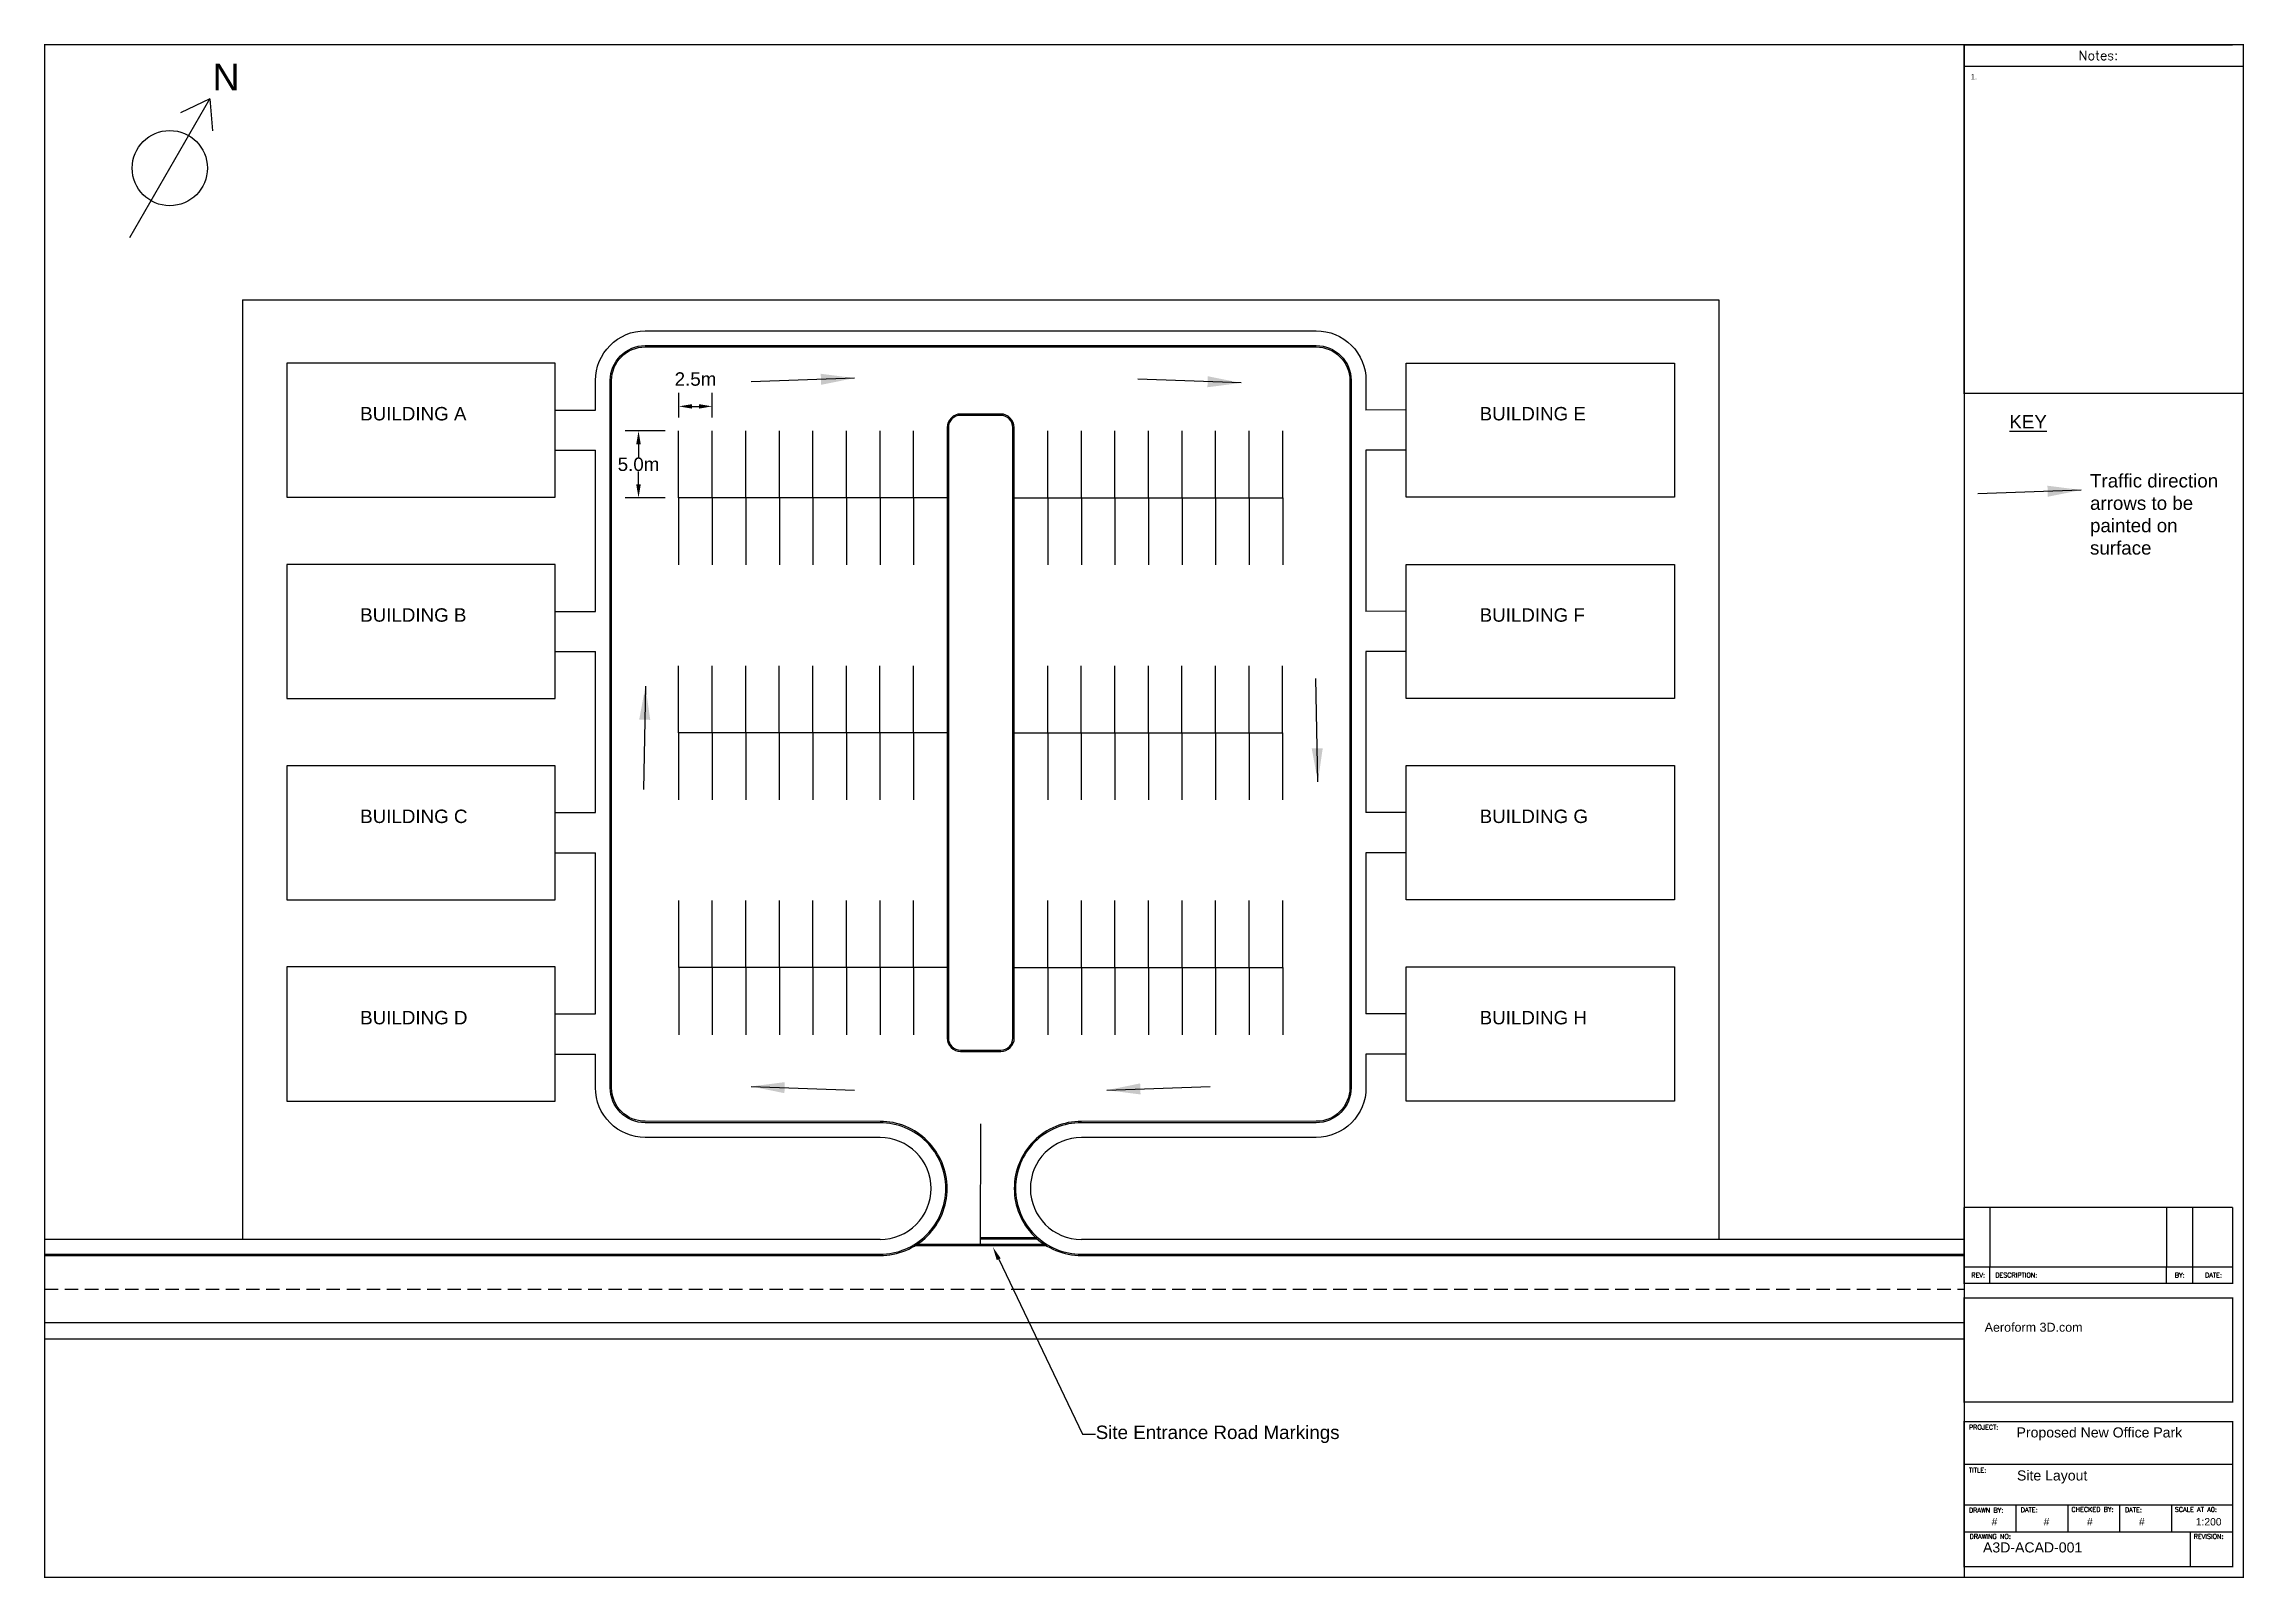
# Paper-space layout 'Markings' of a CAD drawing. Header units: metres, sheet in millimetres. Extents: x 0 to 819, y 0 to 571.
# The model-space entities are those that its viewports show. They can reach past a viewport. Long polylines and large blocks are cut down to what shows.
import ezdxf
from ezdxf import colors
from ezdxf.entities.mleader import LeaderData, LeaderLine
from ezdxf.math import Vec2, Vec3

# ---------------------------------------------------------------- set-up
doc = ezdxf.new("R2010")
doc.units = ezdxf.units.M
doc.header["$MEASUREMENT"] = 0
doc.header["$PDMODE"] = 34
doc.header["$PDSIZE"] = 2
doc.linetypes.add('DASHED2', pattern=[0.375, 0.25, -0.125])
for name, color, linetype in [('BuildingOutline', 160, 'Continuous'), ('North', 7, 'Continuous'), ('Notes', 7, 'Continuous'), ('ParkingSpace', 252, 'Continuous'), ('RoadMarkings', 252, 'Continuous'), ('SiteBoundary', 10, 'Continuous'), ('Walkway', 96, 'Continuous'), ('YS-TEXT-LARGE', 250, 'Continuous'), ('YS-TEXT-MEDIUM', 6, 'Continuous'), ('YS-TEXT-SMALL', 2, 'Continuous'), ('YS-TITLEBLOCK-BORDERS', 154, 'Continuous'), ('YS-TITLEBLOCK-TEXT-NONEDITABLE', 154, 'Continuous')]:
    doc.layers.add(name, color=color, linetype=linetype)
doc.styles.add('ROMANS', font='romans.shx')
doc.styles.get("Standard").update_dxf_attribs({"font": 'arial.ttf'})
doc.styles.add('YS TEXT', font='arial.ttf')
doc.dimstyles.new('A3D', dxfattribs={"dimtxt": 5, "dimasz": 5, "dimexe": 5, "dimexo": 5, "dimgap": 0.09, "dimtad": 0, "dimtih": 1, "dimtoh": 1, "dimdec": 1, "dimzin": 0, "dimdsep": 46, "dimtxsty": 'Standard', "dimcen": 0.09, "dimdle": 5, "dimadec": 0, "dimazin": 0, "dimtfac": 1, "dimtdec": 1, "dimtofl": 0, "dimtmove": 2, "dimatfit": 3, "dimfxl": 1, "dimtolj": 1, "dimtzin": 0, "dimarcsym": 0})
doc.dimstyles.new('BuildingStyle', dxfattribs={"dimtxt": 2.5, "dimasz": 2.5, "dimexe": 2.5, "dimexo": 0.0625, "dimgap": 2.5, "dimtad": 0, "dimtih": 1, "dimtoh": 1, "dimdec": 0, "dimzin": 0, "dimdsep": 46, "dimtxsty": 'Standard', "dimcen": 0.09, "dimadec": 0, "dimazin": 0, "dimtfac": 1, "dimtdec": 0, "dimtofl": 0, "dimtmove": 2, "dimatfit": 3, "dimfxl": 1, "dimtolj": 1, "dimtzin": 0, "dimarcsym": 0})

# ---------------------------------------------------------------- blocks, each defined once
blk = doc.blocks.new('*D568')
at = {"color": 0, "lineweight": -2, "transparency": 16777216}
for p, q in [((236.18, 432.15), (236.18, 441.25)), ((241.18, 436.25), (243.68, 436.25)), ((248.68, 432.15), (248.68, 441.25))]:
    blk.add_line(p, q, dxfattribs=at)
at = {"color": 0, "transparency": 16777216}
for points in [[(241.18, 437.08), (241.18, 435.41), (236.18, 436.25)], [(243.68, 437.08), (243.68, 435.41), (248.68, 436.25)]]:
    blk.add_solid(points, dxfattribs=at)
at = {"layer": 'Defpoints', "color": 0, "transparency": 16777216}
for p in [(248.68, 436.25), (236.18, 427.15), (248.68, 427.15)]:
    blk.add_point(p, dxfattribs=at)
at = {"color": 0, "transparency": 16777216, "insert": (242.43, 446.4), "char_height": 5, "attachment_point": 5}
blk.add_mtext('\\A1;2.5m', dxfattribs=at)
blk = doc.blocks.new('*D569')
at = {"color": 0, "lineweight": -2, "transparency": 16777216}
for p, q in [((231.18, 427.15), (216.21, 427.15)), ((221.21, 422.15), (221.21, 417.29)), ((221.21, 407.15), (221.21, 412.01)), ((231.18, 402.15), (216.21, 402.15))]:
    blk.add_line(p, q, dxfattribs=at)
at = {"color": 0, "transparency": 16777216}
for points in [[(220.37, 422.15), (222.04, 422.15), (221.21, 427.15)], [(220.37, 407.15), (222.04, 407.15), (221.21, 402.15)]]:
    blk.add_solid(points, dxfattribs=at)
at = {"layer": 'Defpoints', "color": 0, "transparency": 16777216}
for p in [(236.18, 427.15), (221.21, 402.15), (236.18, 402.15)]:
    blk.add_point(p, dxfattribs=at)
at = {"color": 0, "transparency": 16777216, "insert": (221.21, 414.65), "char_height": 5, "attachment_point": 5}
blk.add_mtext('\\A1;5.0m', dxfattribs=at)
blk = doc.blocks.new('ParkingSpaces')
at = {"layer": 'ParkingSpace'}
for points in [[(0, 5), (0, 10)], [(2.5, 5), (2.5, 10)], [(5, 5), (5, 10)], [(7.5, 5), (7.5, 10)], [(10, 5), (10, 10)], [(12.5, 5), (12.5, 10)], [(15, 5), (15, 10)], [(17.5, 5), (17.5, 10)], [(20, 5), (0, 5)], [(0, 5), (0, 0)], [(2.5, 5), (2.5, 0)], [(5, 5), (5, 0)], [(7.5, 5), (7.5, 0)], [(10, 5), (10, 0)], [(12.5, 5), (12.5, 0)], [(15, 5), (15, 0)], [(17.5, 5), (17.5, 0)]]:
    blk.add_lwpolyline(points, dxfattribs=at)

msp = doc.modelspace()

# ---------------------------------------------------------------- linework, layer by layer
for p, q in [((100441.9, 50255.13), (100054.13, 50031.25)), ((100041.14, 50023.75), (99558.1, 49744.87))]:
    msp.add_line(p, q)
for points in [[(100054.68, 50030.3), (100442.48, 50254.2)], [(100054.73, 50030.21), (100442.53, 50254.11)], [(99561.35, 49739.58), (100445.15, 50249.85)], [(99561.98, 49738.56), (100445.78, 50248.83)], [(99558.68, 49743.93), (100041.69, 50022.8)], [(99558.73, 49743.85), (100041.74, 50022.71)]]:
    msp.add_lwpolyline(points)
at = {"linetype": 'DASHED2', "ltscale": 100}
msp.add_lwpolyline([(99560.04, 49741.71), (100443.84, 50251.98)], dxfattribs=at)
at = {"layer": 'BuildingOutline'}
for points in [[(100064.75, 50101.24), (100047.43, 50091.24), (100042.43, 50099.9), (100059.75, 50109.9)], [(100072.25, 50088.25), (100054.93, 50078.25), (100049.93, 50086.91), (100067.25, 50096.91)], [(100079.75, 50075.26), (100062.43, 50065.26), (100057.43, 50073.92), (100074.75, 50083.92)], [(100087.25, 50062.27), (100069.93, 50052.27), (100064.93, 50060.93), (100082.25, 50070.93)], [(99975.21, 50049.54), (99992.53, 50059.54), (99987.53, 50068.2), (99970.21, 50058.2)], [(99982.71, 50036.55), (100000.03, 50046.55), (99995.03, 50055.21), (99977.71, 50045.21)], [(99990.21, 50023.56), (100007.53, 50033.56), (100002.53, 50042.22), (99985.21, 50032.22)], [(99997.71, 50010.57), (100015.03, 50020.57), (100010.03, 50029.23), (99992.71, 50019.23)]]:
    msp.add_lwpolyline(points, close=True, dxfattribs=at)
at = {"layer": 'ParkingSpace'}
msp.add_lwpolyline([(100047.84, 50027.13), (100043.33, 50034.95)], dxfattribs=at)
at = {"layer": 'ParkingSpace', "linetype": 'DASHED2', "ltscale": 1.2, "const_width": 0.2}
for points in [[(100043.67, 50024.72), (100052.02, 50029.55)], [(100047.59, 50027.57), (100051.2, 50029.65)]]:
    msp.add_lwpolyline(points, dxfattribs=at)
at = {"layer": 'SiteBoundary'}
for points in [[(99965, 50060.62), (100060.26, 50115.62)], [(100060.26, 50115.62), (100095.26, 50055)], [(99965, 50060.62), (100000, 50000)]]:
    msp.add_lwpolyline(points, dxfattribs=at)
at = {"layer": 'Walkway'}
for points in [[(99991.88, 50066.67), (99990.78, 50068.58, -0.414214), (99992.13, 50073.63), (100035.43, 50098.63, -0.414214), (100040.49, 50097.28), (100041.59, 50095.37)], [(100041.69, 50022.8, 0.414214), (100043.48, 50029.49, 0.414214), (100036.79, 50031.28), (100021.63, 50022.53, -0.414214), (100018.08, 50023.49), (99991.73, 50069.13, -0.414214), (99992.68, 50072.68), (100035.98, 50097.68, -0.414214), (100039.53, 50096.73), (100065.88, 50051.09, -0.414214), (100064.93, 50047.53), (100049.78, 50038.78, 0.414214), (100047.98, 50032.09, 0.414214), (100054.68, 50030.3)], [(100041.74, 50022.71), (100041.74, 50022.71, 0.414214), (100043.57, 50029.54), (100043.57, 50029.54, 0.414214), (100036.74, 50031.37), (100021.58, 50022.62, -0.414214), (100018.17, 50023.54), (99991.82, 50069.18, -0.414214), (99992.73, 50072.59), (100036.03, 50097.59, -0.414214), (100039.45, 50096.68), (100065.8, 50051.04, -0.414214), (100064.88, 50047.62), (100049.73, 50038.87, 0.414214), (100047.9, 50032.04), (100047.9, 50032.04, 0.414214), (100054.73, 50030.21)], [(100065.59, 50053.8), (100066.84, 50051.64, -0.414214), (100065.48, 50046.58), (100050.33, 50037.83, 0.414214), (100048.94, 50032.64, 0.414209), (100054.13, 50031.25)], [(100041.14, 50023.75), (100041.14, 50023.75, 0.414214), (100042.53, 50028.94, 0.414214), (100037.34, 50030.33), (100022.18, 50021.58, -0.414214), (100017.13, 50022.94), (100015.88, 50025.1)]]:
    msp.add_lwpolyline(points, format="xyb", dxfattribs=at)
for points in [[(100044.18, 50096.87), (100041.59, 50095.37)], [(100045.68, 50094.27), (100043.09, 50092.77)], [(100043.09, 50092.77), (100049.09, 50082.38)], [(100051.68, 50083.88), (100049.09, 50082.38)], [(100053.18, 50081.28), (100050.59, 50079.78)], [(100050.59, 50079.78), (100056.59, 50069.39)], [(100059.18, 50070.89), (100056.59, 50069.39)], [(100060.68, 50068.29), (100058.09, 50066.79)], [(100058.09, 50066.79), (100064.09, 50056.4)], [(99989.28, 50065.17), (99991.88, 50066.67)], [(99990.78, 50062.57), (99993.38, 50064.07)], [(99999.38, 50053.68), (99993.38, 50064.07)], [(100066.68, 50057.9), (100064.09, 50056.4)], [(100068.18, 50055.3), (100065.59, 50053.8)], [(99996.78, 50052.18), (99999.38, 50053.68)], [(99998.28, 50049.58), (100000.88, 50051.08)], [(100006.88, 50040.69), (100000.88, 50051.08)], [(100004.28, 50039.19), (100006.88, 50040.69)], [(100005.78, 50036.59), (100008.38, 50038.09)], [(100014.38, 50027.7), (100008.38, 50038.09)], [(100011.78, 50026.2), (100014.38, 50027.7)], [(100013.28, 50023.6), (100015.88, 50025.1)]]:
    msp.add_lwpolyline(points, dxfattribs=at)
for points in [[(100039.33, 50038.87), (100041.93, 50040.37, 0.414214), (100042.3, 50041.74), (100019.55, 50081.14, 0.414214), (100018.18, 50081.51), (100015.58, 50080.01, 0.414214), (100015.22, 50078.64), (100037.97, 50039.24, 0.414214)], [(100039.28, 50038.96), (100041.88, 50040.46, 0.414214), (100042.21, 50041.69), (100019.46, 50081.09, 0.414214), (100018.23, 50081.42), (100015.63, 50079.92, 0.414214), (100015.3, 50078.69), (100038.05, 50039.29, 0.414214)]]:
    msp.add_lwpolyline(points, format="xyb", close=True, dxfattribs=at)

# ---------------------------------------------------------------- block references
at = {"xscale": -1}
for p, rotation in [((100041.99, 50082.27), 29.99999999993395), ((100050.74, 50067.11), 29.99999999993395), ((100015.52, 50038.12), 210.0000000000677)]:
    msp.add_blockref('ParkingSpaces', p, dxfattribs=dict(at, rotation=rotation))
for p, rotation in [((100003.02, 50059.77), 30.00000000000242), ((100011.77, 50044.61), 30.00000000000242), ((100054.49, 50060.62), 209.9999999998687)]:
    msp.add_blockref('ParkingSpaces', p, dxfattribs=dict(rotation=rotation))

# ---------------------------------------------------------------- leaders
at = {"layer": 'RoadMarkings'}
for points in [[(100032.53, 50092.47), (100025.72, 50088.86)], [(100007.4, 50078.38), (100000.87, 50074.29)], [(100052.34, 50069.59), (100048.36, 50076.18)], [(100005.39, 50050.71), (100009.11, 50043.96)], [(100050.21, 50041.83), (100056.74, 50045.93)], [(100027.12, 50028.82), (100033.93, 50032.43)]]:
    msp.add_leader(points, dimstyle='BuildingStyle', override={"dimgap": 2.5, "dimtad": 0}, dxfattribs=at)

psp = doc.layouts.new('Markings')

# ---------------------------------------------------------------- linework, layer by layer
psp.add_line((715, 571), (715, 0))
at = {"layer": 'North'}
for points in [[(31.67, 499.14), (61.53, 550.87)], [(61.53, 550.87), (50.65, 545.66)], [(61.53, 550.87), (62.46, 538.84)]]:
    psp.add_lwpolyline(points, dxfattribs=at)
psp.add_circle((46.6, 525.01), 14.01, dxfattribs=at)
at = {"layer": 'YS-TITLEBLOCK-BORDERS', "linetype": 'Continuous'}
for p, q in [((715, 571), (815, 571)), ((715, 27), (750.76, 27))]:
    psp.add_line(p, q, dxfattribs=at)
at = {"layer": 'YS-TITLEBLOCK-BORDERS', "color": 7, "linetype": 'Continuous'}
for p, q in [((715, 563), (819, 563)), ((724.61, 109.59), (724.61, 115.59)), ((790.42, 109.59), (790.42, 115.59)), ((800.14, 109.59), (800.14, 115.59)), ((715, 109.59), (815, 109.59)), ((815, 42), (715, 42)), ((715, 27), (815, 27)), ((734.31, 27), (734.31, 17)), ((753.62, 27), (753.62, 17)), ((772.93, 27), (772.93, 17)), ((792.25, 27), (792.25, 17)), ((715, 17), (815, 17)), ((799.18, 17), (799.18, 4))]:
    psp.add_line(p, q, dxfattribs=at)
at = {"layer": 'YS-TITLEBLOCK-BORDERS', "color": 7, "linetype": 'Continuous', "const_width": 0.5}
for points in [[(0, 571), (819, 571), (819, 0), (0, 0)], [(715, 571), (819, 571), (819, 441.1), (715, 441.1)], [(715, 104.07), (815, 104.07), (815, 65.32), (715, 65.32)]]:
    psp.add_lwpolyline(points, close=True, dxfattribs=at)
for points in [[(715, 115.59), (715, 137.89)], [(715, 137.89), (815, 137.89)], [(724.61, 115.59), (724.61, 137.89)], [(790.42, 115.59), (790.42, 137.89)], [(800.14, 115.59), (800.14, 137.89)], [(815, 115.59), (815, 137.89)], [(715, 115.59), (715, 109.59), (815, 109.59), (815, 115.59), (715, 115.59)], [(815, 4), (815, 58), (715, 58), (715, 4), (815, 4)]]:
    psp.add_lwpolyline(points, dxfattribs=at)

# ---------------------------------------------------------------- texts
at = {"layer": 'North', "insert": (62.51, 563.93), "char_height": 10, "attachment_point": 1}
psp.add_mtext_dynamic_manual_height_columns('N', width=43.0704, gutter_width=1, heights=[0], dxfattribs=at)
at = {"layer": 'Notes', "char_height": 5, "attachment_point": 1}
for s, width, insert in [('BUILDING A', 74.7562, (117.53, 436.02)), ('BUILDING E', 74.7562, (534.53, 436.02)), ('{\\LKEY}', 74.7562, (731.84, 433.02)), ('Traffic direction arrows to be painted on surface', 54.6322, (761.89, 411.03)), ('BUILDING B', 74.7562, (117.53, 361.02)), ('BUILDING F', 74.7562, (534.53, 361.02)), ('BUILDING C', 74.7562, (117.53, 286.02)), ('BUILDING G', 74.7562, (534.53, 286.02)), ('BUILDING D', 74.7562, (117.53, 211.02)), ('BUILDING H', 74.7562, (534.53, 211.02))]:
    psp.add_mtext_dynamic_manual_height_columns(s, width=width, gutter_width=1, heights=[0], dxfattribs=dict(at, insert=insert))
at = {"layer": 'YS-TEXT-LARGE', "linetype": 'Continuous', "insert": (722.65, 94.84), "char_height": 7.5, "attachment_point": 1, "style": 'YS TEXT'}
psp.add_mtext('{\\H0.44444x;Aeroform 3D.com\\P\\P\\H0.68751x; }', dxfattribs=at)
at = {"layer": 'YS-TEXT-MEDIUM', "color": 5, "style": 'YS TEXT'}
for s, insert, char_height, width, attachment_point in [('Proposed New Office Park', (734.53, 55.86), 3.75, 77.1539, 1), ('\\pt45;Site Layout', (734.69, 39.83), 3.75, 75.083, 1), ('#', (745.68, 22.08), 2.75, 7.5145, 2), ('#', (761.84, 22.08), 2.75, 10.5158, 2), ('#', (781.2, 22.08), 2.75, 7.5145, 2), ('1:200', (806.09, 22.08), 2.75, 12.6612, 2), ('\\pt45;A3D-ACAD-001', (722.03, 13.02), 3.75, 75.083, 1)]:
    psp.add_mtext(s, dxfattribs=dict(at, insert=insert, char_height=char_height, width=width, attachment_point=attachment_point))
at = {"layer": 'YS-TEXT-MEDIUM', "color": 5, "insert": (726.32, 22.08), "char_height": 2.75, "attachment_point": 2, "style": 'YS TEXT'}
psp.add_mtext('#', dxfattribs=at)
at = {"layer": 'YS-TEXT-SMALL', "color": 5, "insert": (717.49, 560.04), "char_height": 2, "width": 9.673, "attachment_point": 1, "style": 'YS TEXT'}
psp.add_mtext('\\pi-6,l6,t6;1.^I', dxfattribs=at)
at = {"layer": 'YS-TITLEBLOCK-TEXT-NONEDITABLE', "color": 7, "linetype": 'Continuous', "insert": (765, 567), "char_height": 3.5, "width": 68.47, "attachment_point": 5, "style": 'ROMANS'}
psp.add_mtext('Notes:', dxfattribs=at)
at = {"layer": 'YS-TITLEBLOCK-TEXT-NONEDITABLE', "linetype": 'Continuous', "char_height": 1.75, "style": 'ROMANS'}
for s, insert, width, attachment_point in [('REV:', (720.25, 112.59), 42.25, 5), ('DESCRIPTION:', (726.58, 112.59), 42.25, 4), ('BY:', (795.3, 112.59), 42.25, 5), ('DATE:', (807.91, 112.59), 42.25, 5), ('PROJECT:', (716.79, 56.77), 37.6786, 1), ('TITLE:', (716.79, 40.77), 37.6786, 1), ('DRAWN BY:', (716.79, 25.88), 37.6786, 1), ('DATE:', (736.1, 26.02), 37.4556, 1), ('CHECKED BY:', (754.98, 26.17), 37.6786, 1), ('DATE:', (774.9, 26.02), 37.4556, 1), ('SCALE AT A0:', (793.47, 26.15), 37.6786, 1), ('DRAWING NO:', (717.02, 16.12), 37.6786, 1), ('REVISION:', (800.51, 16.12), 37.6786, 1)]:
    psp.add_mtext(s, dxfattribs=dict(at, insert=insert, width=width, attachment_point=attachment_point))

# ---------------------------------------------------------------- dimensions: what is measured, and where the dimension line sits
dim = psp.add_linear_dim(base=(248.68, 436.25), p1=(236.18, 427.15), p2=(248.68, 427.15), dimstyle='A3D', override={"dimlfac": -0.2, "dimpost": 'm'})
dim.commit()
dim.dimension.update_dxf_attribs({"geometry": '*D568', "text_midpoint": (242.43, 446.4)})
dim = psp.add_linear_dim(base=(221.21, 402.15), p1=(236.18, 427.15), p2=(236.18, 402.15), angle=90, dimstyle='A3D', override={"dimlfac": -0.2, "dimpost": 'm'})
dim.commit()
dim.dimension.update_dxf_attribs({"geometry": '*D569', "text_midpoint": (221.21, 414.65)})

# ---------------------------------------------------------------- leaders
ml = psp.add_multileader_mtext('Standard')
ml.set_content('Site Entrance Road Markings', color=256)
ml.set_leader_properties()
ml.build(insert=Vec2(0, 0))
ml.multileader.update_dxf_attribs({"dogleg_length": 0.36, "arrow_head_size": 5})
ctx = ml.context
ctx.base_point, ctx.char_height, ctx.arrow_head_size, ctx.landing_gap_size, ctx.plane_origin = Vec3(391.42, 53.29), 5, 5, 0.09, Vec3(363.89, 35.17)
notes = []
notes.append((ctx, [(0, (1, 1, 0), (386.61, 53.29), (1, 0), 4.81, [(0, [(353.22, 123.02)], 0, [])])]))
ctx.mtext.insert, ctx.mtext.flow_direction = Vec3(391.51, 56.53), 5
at = {"layer": 'RoadMarkings'}
psp.add_leader([(758.6, 405.09), (720.1, 403.68)], dimstyle='BuildingStyle', override={"dimscale": 5, "dimgap": 2.5, "dimtad": 0}, dxfattribs=at)
for ctx, leaders in notes:
    for number, flags, end, landing, length, lines in leaders:
        leader = LeaderData()
        leader.index, (leader.has_last_leader_line, leader.has_dogleg_vector, leader.attachment_direction) = number, flags
        leader.last_leader_point, leader.dogleg_vector, leader.dogleg_length = Vec3(end), Vec3(landing), length
        for number, points, colour, breaks in lines:
            line = LeaderLine()
            line.index, line.vertices, line.color, line.breaks = number, Vec3.list(points), colors.encode_raw_color(colour), breaks
            leader.lines.append(line)
        ctx.leaders.append(leader)

# ---------------------------------------------------------------- viewports
at = {"layer": '0', "view_target_point": (100074.92, 49996.85), "view_twist_angle": 330}
psp.add_viewport(center=(357.5, 285.5), size=(715, 571.0026), view_center_point=(-6.54, 72.11), view_height=114.2005, dxfattribs=at)

doc.saveas('drawing.dxf')
